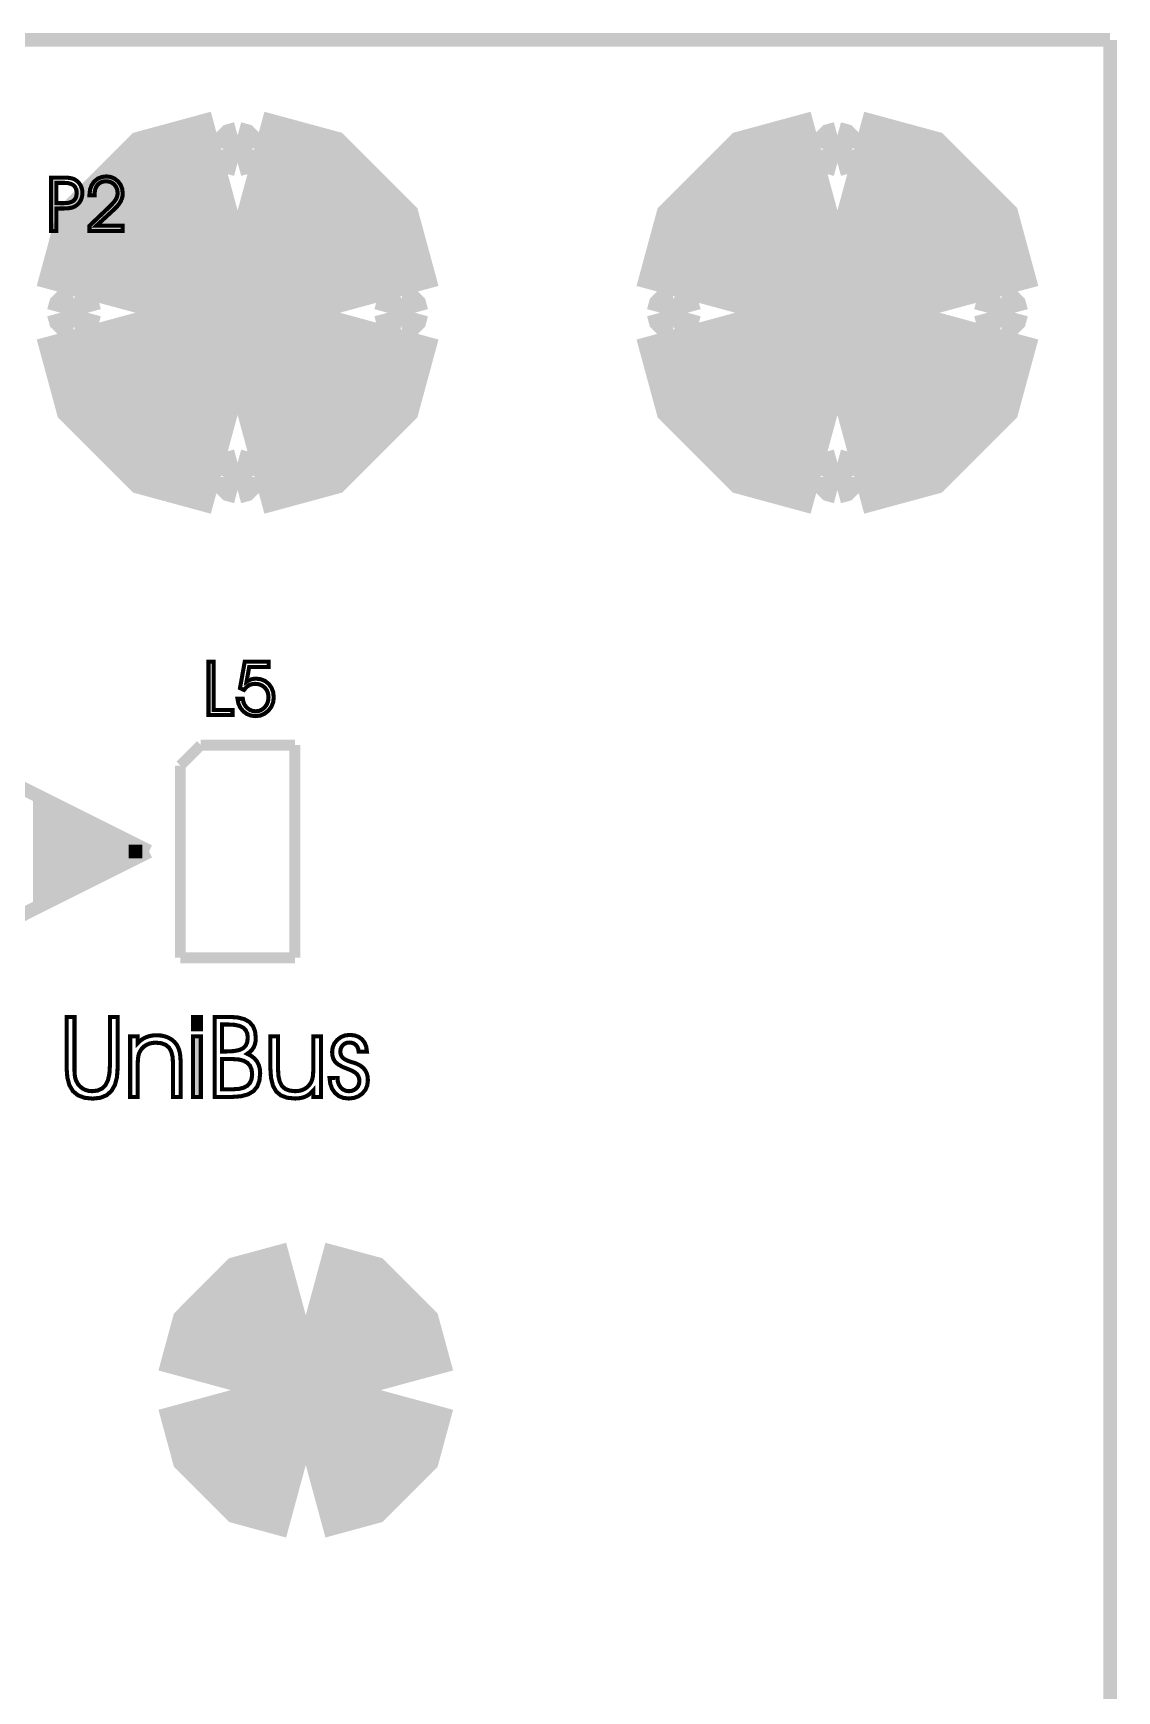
# Model space of a CAD drawing. Extents: x -2.25 to 2.25, y -2.04 to 2.05.
# Drawn here: x 1.46 to 2.255, y 0.833 to 2.048 of the extents above; entities that cross this region are included whole.
import ezdxf

# ---------------------------------------------------------------- set-up
doc = ezdxf.new("R2010")
doc.units = 0
doc.header["$LTSCALE"] = 0.000394
for name, color, linetype in [('KO', 7, 'CONTINUOUS'), ('ML', 7, 'CONTINUOUS'), ('TO', 7, 'CONTINUOUS')]:
    doc.layers.add(name, color=color, linetype=linetype)

msp = doc.modelspace()

# ---------------------------------------------------------------- linework, layer by layer
at = {"layer": 'KO', "color": 7, "linetype": 'CONTINUOUS', "const_width": 0.009996}
for points in [[(-1.89, 2.043307), (1.81, 2.043307)], [(1.81, 2.043307), (2.25, 2.043307)], [(2.25, -1.656689), (2.25, 2.043307)]]:
    msp.add_lwpolyline(points, dxfattribs=at)
at = {"layer": 'ML', "color": 7, "linetype": 'CONTINUOUS'}
for points, const_width in [([(1.61, 1.918307), (1.572197, 1.908042), (1.545265, 1.88111), (1.535, 1.843307)], 0.149996), ([(1.61, 1.918307), (1.572197, 1.908042), (1.545265, 1.88111), (1.535, 1.843307)], 0.149996), ([(1.685, 1.843307), (1.674735, 1.88111), (1.647803, 1.908042), (1.61, 1.918307)], 0.149996), ([(1.685, 1.843307), (1.674735, 1.88111), (1.647803, 1.908042), (1.61, 1.918307)], 0.149996), ([(1.61, 1.973307), (1.604962, 1.971938), (1.601372, 1.968348), (1.600004, 1.963307)], 0.019996), ([(1.61, 1.973307), (1.604962, 1.971938), (1.601372, 1.968348), (1.600004, 1.963307)], 0.019996), ([(1.619996, 1.963307), (1.618628, 1.968348), (1.615038, 1.971938), (1.61, 1.973307)], 0.019996), ([(1.619996, 1.963307), (1.618628, 1.968348), (1.615038, 1.971938), (1.61, 1.973307)], 0.019996), ([(2.05, 1.918307), (2.012198, 1.908042), (1.985268, 1.88111), (1.975004, 1.843307)], 0.149996), ([(2.05, 1.918307), (2.012198, 1.908042), (1.985268, 1.88111), (1.975004, 1.843307)], 0.149996), ([(2.124996, 1.843307), (2.114732, 1.88111), (2.087802, 1.908042), (2.05, 1.918307)], 0.149996), ([(2.124996, 1.843307), (2.114732, 1.88111), (2.087802, 1.908042), (2.05, 1.918307)], 0.149996), ([(2.05, 1.973307), (2.044959, 1.971938), (2.041369, 1.968348), (2.04, 1.963307)], 0.019996), ([(2.05, 1.973307), (2.044959, 1.971938), (2.041369, 1.968348), (2.04, 1.963307)], 0.019996), ([(2.06, 1.963307), (2.058631, 1.968348), (2.055041, 1.971938), (2.05, 1.973307)], 0.019996), ([(2.06, 1.963307), (2.058631, 1.968348), (2.055041, 1.971938), (2.05, 1.973307)], 0.019996), ([(1.600004, 1.963307), (1.601372, 1.958267), (1.604962, 1.954676), (1.61, 1.953307)], 0.019996), ([(1.600004, 1.963307), (1.601372, 1.958267), (1.604962, 1.954676), (1.61, 1.953307)], 0.019996), ([(1.61, 1.953307), (1.615038, 1.954676), (1.618628, 1.958267), (1.619996, 1.963307)], 0.019996), ([(1.61, 1.953307), (1.615038, 1.954676), (1.618628, 1.958267), (1.619996, 1.963307)], 0.019996), ([(2.04, 1.963307), (2.041369, 1.958267), (2.044959, 1.954676), (2.05, 1.953307)], 0.019996), ([(2.04, 1.963307), (2.041369, 1.958267), (2.044959, 1.954676), (2.05, 1.953307)], 0.019996), ([(2.05, 1.953307), (2.055041, 1.954676), (2.058631, 1.958267), (2.06, 1.963307)], 0.019996), ([(2.05, 1.953307), (2.055041, 1.954676), (2.058631, 1.958267), (2.06, 1.963307)], 0.019996), ([(1.535, 1.843307), (1.545265, 1.805504), (1.572197, 1.778572), (1.61, 1.768307)], 0.149996), ([(1.535, 1.843307), (1.545265, 1.805504), (1.572197, 1.778572), (1.61, 1.768307)], 0.149996), ([(1.61, 1.768307), (1.647803, 1.778572), (1.674735, 1.805504), (1.685, 1.843307)], 0.149996), ([(1.61, 1.768307), (1.647803, 1.778572), (1.674735, 1.805504), (1.685, 1.843307)], 0.149996), ([(1.975004, 1.843307), (1.985268, 1.805504), (2.012198, 1.778572), (2.05, 1.768307)], 0.149996), ([(1.975004, 1.843307), (1.985268, 1.805504), (2.012198, 1.778572), (2.05, 1.768307)], 0.149996), ([(2.05, 1.768307), (2.087802, 1.778572), (2.114732, 1.805504), (2.124996, 1.843307)], 0.149996), ([(2.05, 1.768307), (2.087802, 1.778572), (2.114732, 1.805504), (2.124996, 1.843307)], 0.149996), ([(1.489996, 1.853307), (1.484956, 1.851938), (1.481365, 1.848348), (1.479996, 1.843307)], 0.019996), ([(1.489996, 1.853307), (1.484956, 1.851938), (1.481365, 1.848348), (1.479996, 1.843307)], 0.019996), ([(1.499996, 1.843307), (1.498627, 1.848348), (1.495037, 1.851938), (1.489996, 1.853307)], 0.019996), ([(1.499996, 1.843307), (1.498627, 1.848348), (1.495037, 1.851938), (1.489996, 1.853307)], 0.019996), ([(1.73, 1.853307), (1.724962, 1.851938), (1.721372, 1.848348), (1.720004, 1.843307)], 0.019996), ([(1.73, 1.853307), (1.724962, 1.851938), (1.721372, 1.848348), (1.720004, 1.843307)], 0.019996), ([(1.739996, 1.843307), (1.738628, 1.848348), (1.735038, 1.851938), (1.73, 1.853307)], 0.019996), ([(1.739996, 1.843307), (1.738628, 1.848348), (1.735038, 1.851938), (1.73, 1.853307)], 0.019996), ([(1.93, 1.853307), (1.924962, 1.851938), (1.921372, 1.848348), (1.920004, 1.843307)], 0.019996), ([(1.93, 1.853307), (1.924962, 1.851938), (1.921372, 1.848348), (1.920004, 1.843307)], 0.019996), ([(1.939996, 1.843307), (1.938628, 1.848348), (1.935038, 1.851938), (1.93, 1.853307)], 0.019996), ([(1.939996, 1.843307), (1.938628, 1.848348), (1.935038, 1.851938), (1.93, 1.853307)], 0.019996), ([(2.17, 1.853307), (2.164959, 1.851938), (2.161369, 1.848348), (2.16, 1.843307)], 0.019996), ([(2.17, 1.853307), (2.164959, 1.851938), (2.161369, 1.848348), (2.16, 1.843307)], 0.019996), ([(2.18, 1.843307), (2.178631, 1.848348), (2.175041, 1.851938), (2.17, 1.853307)], 0.019996), ([(2.18, 1.843307), (2.178631, 1.848348), (2.175041, 1.851938), (2.17, 1.853307)], 0.019996), ([(1.48, 1.843307), (1.481369, 1.838267), (1.484959, 1.834676), (1.49, 1.833307)], 0.019996), ([(1.48, 1.843307), (1.481369, 1.838267), (1.484959, 1.834676), (1.49, 1.833307)], 0.019996), ([(1.49, 1.833307), (1.495041, 1.834676), (1.498631, 1.838267), (1.5, 1.843307)], 0.019996), ([(1.49, 1.833307), (1.495041, 1.834676), (1.498631, 1.838267), (1.5, 1.843307)], 0.019996), ([(1.720004, 1.843307), (1.721372, 1.838267), (1.724962, 1.834676), (1.73, 1.833307)], 0.019996), ([(1.720004, 1.843307), (1.721372, 1.838267), (1.724962, 1.834676), (1.73, 1.833307)], 0.019996), ([(1.73, 1.833307), (1.735038, 1.834676), (1.738628, 1.838267), (1.739996, 1.843307)], 0.019996), ([(1.73, 1.833307), (1.735038, 1.834676), (1.738628, 1.838267), (1.739996, 1.843307)], 0.019996), ([(1.920004, 1.843307), (1.921372, 1.838267), (1.924962, 1.834676), (1.93, 1.833307)], 0.019996), ([(1.920004, 1.843307), (1.921372, 1.838267), (1.924962, 1.834676), (1.93, 1.833307)], 0.019996), ([(1.93, 1.833307), (1.935038, 1.834676), (1.938628, 1.838267), (1.939996, 1.843307)], 0.019996), ([(1.93, 1.833307), (1.935038, 1.834676), (1.938628, 1.838267), (1.939996, 1.843307)], 0.019996), ([(2.16, 1.843307), (2.161369, 1.838267), (2.164959, 1.834676), (2.17, 1.833307)], 0.019996), ([(2.16, 1.843307), (2.161369, 1.838267), (2.164959, 1.834676), (2.17, 1.833307)], 0.019996), ([(2.17, 1.833307), (2.175041, 1.834676), (2.178631, 1.838267), (2.18, 1.843307)], 0.019996), ([(2.17, 1.833307), (2.175041, 1.834676), (2.178631, 1.838267), (2.18, 1.843307)], 0.019996), ([(1.61, 1.733307), (1.604962, 1.731938), (1.601372, 1.728348), (1.600004, 1.723307)], 0.019996), ([(1.61, 1.733307), (1.604962, 1.731938), (1.601372, 1.728348), (1.600004, 1.723307)], 0.019996), ([(1.619996, 1.723307), (1.618628, 1.728348), (1.615038, 1.731938), (1.61, 1.733307)], 0.019996), ([(1.619996, 1.723307), (1.618628, 1.728348), (1.615038, 1.731938), (1.61, 1.733307)], 0.019996), ([(2.05, 1.733307), (2.044959, 1.731938), (2.041369, 1.728348), (2.04, 1.723307)], 0.019996), ([(2.05, 1.733307), (2.044959, 1.731938), (2.041369, 1.728348), (2.04, 1.723307)], 0.019996), ([(2.06, 1.723307), (2.058631, 1.728348), (2.055041, 1.731938), (2.05, 1.733307)], 0.019996), ([(2.06, 1.723307), (2.058631, 1.728348), (2.055041, 1.731938), (2.05, 1.733307)], 0.019996), ([(1.600004, 1.723307), (1.601372, 1.718267), (1.604962, 1.714676), (1.61, 1.713307)], 0.019996), ([(1.600004, 1.723307), (1.601372, 1.718267), (1.604962, 1.714676), (1.61, 1.713307)], 0.019996), ([(1.61, 1.713307), (1.615038, 1.714676), (1.618628, 1.718267), (1.619996, 1.723307)], 0.019996), ([(1.61, 1.713307), (1.615038, 1.714676), (1.618628, 1.718267), (1.619996, 1.723307)], 0.019996), ([(2.04, 1.723307), (2.041369, 1.718267), (2.044959, 1.714676), (2.05, 1.713307)], 0.019996), ([(2.04, 1.723307), (2.041369, 1.718267), (2.044959, 1.714676), (2.05, 1.713307)], 0.019996), ([(2.05, 1.713307), (2.055041, 1.714676), (2.058631, 1.718267), (2.06, 1.723307)], 0.019996), ([(2.05, 1.713307), (2.055041, 1.714676), (2.058631, 1.718267), (2.06, 1.723307)], 0.019996), ([(1.659996, 1.108307), (1.632274, 1.100779), (1.612524, 1.081029), (1.604996, 1.053307)], 0.109996), ([(1.659996, 1.108307), (1.632274, 1.100779), (1.612524, 1.081029), (1.604996, 1.053307)], 0.109996), ([(1.714996, 1.053307), (1.707468, 1.081029), (1.687718, 1.100779), (1.659996, 1.108307)], 0.109996), ([(1.714996, 1.053307), (1.707468, 1.081029), (1.687718, 1.100779), (1.659996, 1.108307)], 0.109996), ([(1.605, 1.053307), (1.612528, 1.025585), (1.632278, 1.005835), (1.66, 0.998307)], 0.109996), ([(1.605, 1.053307), (1.612528, 1.025585), (1.632278, 1.005835), (1.66, 0.998307)], 0.109996), ([(1.66, 0.998307), (1.687722, 1.005835), (1.707472, 1.025585), (1.715, 1.053307)], 0.109996), ([(1.66, 0.998307), (1.687722, 1.005835), (1.707472, 1.025585), (1.715, 1.053307)], 0.109996)]:
    msp.add_lwpolyline(points, dxfattribs=dict(at, const_width=const_width))
at = {"layer": 'TO', "color": 7, "linetype": 'CONTINUOUS'}
for points, const_width in [([(1.473201, 1.942425), (1.4815, 1.942425), (1.483724, 1.942383), (1.485632, 1.942258), (1.48722, 1.942051), (1.488576, 1.941751), (1.489766, 1.941346), (1.490799, 1.940839), (1.492387, 1.939699), (1.493708, 1.938352), (1.49476, 1.936795), (1.495529, 1.935069), (1.495989, 1.933203), (1.496142, 1.931193), (1.496005, 1.929272), (1.495591, 1.927452), (1.494898, 1.925728), (1.493953, 1.924167), (1.492791, 1.922837), (1.491413, 1.92174), (1.490308, 1.921105), (1.48907, 1.920595), (1.487697, 1.920217), (1.486119, 1.919957), (1.48428, 1.9198), (1.482177, 1.919748), (1.477043, 1.919748), (1.477043, 1.903307), (1.473201, 1.903307), (1.473201, 1.942425)], 0.003), ([(1.473201, 1.942425), (1.4815, 1.942425), (1.483724, 1.942383), (1.485632, 1.942258), (1.48722, 1.942051), (1.488576, 1.941751), (1.489766, 1.941346), (1.490799, 1.940839), (1.492387, 1.939699), (1.493708, 1.938352), (1.49476, 1.936795), (1.495529, 1.935069), (1.495989, 1.933203), (1.496142, 1.931193), (1.496005, 1.929272), (1.495591, 1.927452), (1.494898, 1.925728), (1.493953, 1.924167), (1.492791, 1.922837), (1.491413, 1.92174), (1.490308, 1.921105), (1.48907, 1.920595), (1.487697, 1.920217), (1.486119, 1.919957), (1.48428, 1.9198), (1.482177, 1.919748), (1.477043, 1.919748), (1.477043, 1.903307), (1.473201, 1.903307), (1.473201, 1.942425)], 0.003), ([(1.477043, 1.938583), (1.477043, 1.923673), (1.482709, 1.923673), (1.485588, 1.923872), (1.487917, 1.924471), (1.489697, 1.925472), (1.49095, 1.92689), (1.491702, 1.928744), (1.491953, 1.931035), (1.4917, 1.933415), (1.490941, 1.935325), (1.489677, 1.936768), (1.48786, 1.937777), (1.48543, 1.938382), (1.48239, 1.938583), (1.477043, 1.938583)], 0.003), ([(1.477043, 1.938583), (1.477043, 1.923673), (1.482709, 1.923673), (1.485588, 1.923872), (1.487917, 1.924471), (1.489697, 1.925472), (1.49095, 1.92689), (1.491702, 1.928744), (1.491953, 1.931035), (1.4917, 1.933415), (1.490941, 1.935325), (1.489677, 1.936768), (1.48786, 1.937777), (1.48543, 1.938382), (1.48239, 1.938583), (1.477043, 1.938583)], 0.003), ([(1.525606, 1.903307), (1.50135, 1.903307), (1.50135, 1.907094), (1.515217, 1.920252), (1.517646, 1.922666), (1.519457, 1.924718), (1.520654, 1.926406), (1.521394, 1.927928), (1.521837, 1.929487), (1.521984, 1.931083), (1.521718, 1.9334), (1.520917, 1.935454), (1.519583, 1.937244), (1.517833, 1.938627), (1.515794, 1.939453), (1.513465, 1.939728), (1.511093, 1.939447), (1.50906, 1.938601), (1.507366, 1.937189), (1.506099, 1.935309), (1.505337, 1.933059), (1.505083, 1.930433), (1.505086, 1.930278), (1.505096, 1.93009), (1.50511, 1.929874), (1.505126, 1.929655), (1.505135, 1.929476), (1.505138, 1.929331), (1.50135, 1.929331), (1.50135, 1.929917), (1.501736, 1.933617), (1.502895, 1.936827), (1.504827, 1.939547), (1.507369, 1.941603), (1.510358, 1.942839), (1.513787, 1.943252), (1.516939, 1.942854), (1.519756, 1.941659), (1.52224, 1.939665), (1.524172, 1.937086), (1.525331, 1.934136), (1.525717, 1.930819), (1.525555, 1.928819), (1.525066, 1.926876), (1.524248, 1.924992), (1.523086, 1.923123), (1.521544, 1.921214), (1.519618, 1.919264), (1.506433, 1.907094), (1.525606, 1.907094), (1.525606, 1.903307)], 0.003), ([(1.525606, 1.903307), (1.50135, 1.903307), (1.50135, 1.907094), (1.515217, 1.920252), (1.517646, 1.922666), (1.519457, 1.924718), (1.520654, 1.926406), (1.521394, 1.927928), (1.521837, 1.929487), (1.521984, 1.931083), (1.521718, 1.9334), (1.520917, 1.935454), (1.519583, 1.937244), (1.517833, 1.938627), (1.515794, 1.939453), (1.513465, 1.939728), (1.511093, 1.939447), (1.50906, 1.938601), (1.507366, 1.937189), (1.506099, 1.935309), (1.505337, 1.933059), (1.505083, 1.930433), (1.505086, 1.930278), (1.505096, 1.93009), (1.50511, 1.929874), (1.505126, 1.929655), (1.505135, 1.929476), (1.505138, 1.929331), (1.50135, 1.929331), (1.50135, 1.929917), (1.501736, 1.933617), (1.502895, 1.936827), (1.504827, 1.939547), (1.507369, 1.941603), (1.510358, 1.942839), (1.513787, 1.943252), (1.516939, 1.942854), (1.519756, 1.941659), (1.52224, 1.939665), (1.524172, 1.937086), (1.525331, 1.934136), (1.525717, 1.930819), (1.525555, 1.928819), (1.525066, 1.926876), (1.524248, 1.924992), (1.523086, 1.923123), (1.521544, 1.921214), (1.519618, 1.919264), (1.506433, 1.907094), (1.525606, 1.907094), (1.525606, 1.903307)], 0.003), ([(1.606256, 1.548307), (1.58863, 1.548307), (1.58863, 1.587425), (1.5925, 1.587425), (1.5925, 1.552094), (1.606256, 1.552094), (1.606256, 1.548307)], 0.003), ([(1.606256, 1.548307), (1.58863, 1.548307), (1.58863, 1.587425), (1.5925, 1.587425), (1.5925, 1.552094), (1.606256, 1.552094), (1.606256, 1.548307)], 0.003), ([(1.609933, 1.560181), (1.613831, 1.560181), (1.614259, 1.557767), (1.615252, 1.555608), (1.616811, 1.553709), (1.618755, 1.552231), (1.620903, 1.551344), (1.623256, 1.551047), (1.625754, 1.551378), (1.627981, 1.552369), (1.629933, 1.55402), (1.631446, 1.55615), (1.632354, 1.558592), (1.632657, 1.561339), (1.632354, 1.564086), (1.631446, 1.566463), (1.629933, 1.568472), (1.627929, 1.569985), (1.625549, 1.570894), (1.622799, 1.571197), (1.62119, 1.571071), (1.619686, 1.570696), (1.618287, 1.570075), (1.616998, 1.569205), (1.615808, 1.568075), (1.61472, 1.566685), (1.611756, 1.568051), (1.615224, 1.587425), (1.632866, 1.587425), (1.632866, 1.583583), (1.618508, 1.583583), (1.616543, 1.572673), (1.617667, 1.573407), (1.618779, 1.573993), (1.619882, 1.574433), (1.62102, 1.574739), (1.622215, 1.574923), (1.623469, 1.574984), (1.627054, 1.574553), (1.630181, 1.573262), (1.63285, 1.571114), (1.634876, 1.568297), (1.636094, 1.565003), (1.6365, 1.561228), (1.636066, 1.557622), (1.634762, 1.554391), (1.632591, 1.551535), (1.629801, 1.54931), (1.626642, 1.547973), (1.623118, 1.547528), (1.619767, 1.547922), (1.616758, 1.549107), (1.614094, 1.551087), (1.611974, 1.553681), (1.610586, 1.556713), (1.609933, 1.560181)], 0.003), ([(1.609933, 1.560181), (1.613831, 1.560181), (1.614259, 1.557767), (1.615252, 1.555608), (1.616811, 1.553709), (1.618755, 1.552231), (1.620903, 1.551344), (1.623256, 1.551047), (1.625754, 1.551378), (1.627981, 1.552369), (1.629933, 1.55402), (1.631446, 1.55615), (1.632354, 1.558592), (1.632657, 1.561339), (1.632354, 1.564086), (1.631446, 1.566463), (1.629933, 1.568472), (1.627929, 1.569985), (1.625549, 1.570894), (1.622799, 1.571197), (1.62119, 1.571071), (1.619686, 1.570696), (1.618287, 1.570075), (1.616998, 1.569205), (1.615808, 1.568075), (1.61472, 1.566685), (1.611756, 1.568051), (1.615224, 1.587425), (1.632866, 1.587425), (1.632866, 1.583583), (1.618508, 1.583583), (1.616543, 1.572673), (1.617667, 1.573407), (1.618779, 1.573993), (1.619882, 1.574433), (1.62102, 1.574739), (1.622215, 1.574923), (1.623469, 1.574984), (1.627054, 1.574553), (1.630181, 1.573262), (1.63285, 1.571114), (1.634876, 1.568297), (1.636094, 1.565003), (1.6365, 1.561228), (1.636066, 1.557622), (1.634762, 1.554391), (1.632591, 1.551535), (1.629801, 1.54931), (1.626642, 1.547973), (1.623118, 1.547528), (1.619767, 1.547922), (1.616758, 1.549107), (1.614094, 1.551087), (1.611974, 1.553681), (1.610586, 1.556713), (1.609933, 1.560181)], 0.003), ([(1.568, 1.511307), (1.582996, 1.526307)], 0.007996), ([(1.582996, 1.526307), (1.651996, 1.526307)], 0.007996), ([(1.651996, 1.370307), (1.651996, 1.526307)], 0.007996), ([(1.568, 1.370307), (1.568, 1.511307)], 0.007996), ([(1.445, 1.498307), (1.545, 1.448307)], 0.009996), ([(1.465, 1.408307), (1.465, 1.488307)], 0.009996), ([(1.475, 1.413307), (1.475, 1.483307)], 0.009996), ([(1.485, 1.418307), (1.485, 1.478307)], 0.009996), ([(1.494996, 1.423307), (1.494996, 1.473307)], 0.009996), ([(1.505, 1.428307), (1.505, 1.468307)], 0.009996), ([(1.515, 1.433307), (1.515, 1.463307)], 0.009996), ([(1.525, 1.438307), (1.525, 1.458307)], 0.009996), ([(1.445, 1.398307), (1.545, 1.448307)], 0.009996), ([(1.534996, 1.443307), (1.534996, 1.453307)], 0.009996), ([(1.568, 1.370307), (1.651996, 1.370307)], 0.007996), ([(1.484551, 1.326984), (1.490315, 1.326984), (1.490315, 1.289874), (1.490352, 1.287239), (1.490467, 1.285087), (1.490661, 1.283425), (1.490941, 1.282051), (1.491319, 1.280792), (1.491803, 1.279642), (1.493019, 1.277564), (1.494555, 1.275818), (1.496421, 1.274402), (1.498535, 1.273346), (1.500828, 1.272714), (1.503299, 1.272504), (1.507344, 1.273008), (1.510622, 1.27452), (1.513134, 1.277039), (1.514899, 1.280612), (1.515958, 1.285296), (1.516311, 1.291087), (1.516311, 1.326984), (1.521992, 1.326984), (1.521992, 1.289669), (1.521488, 1.282708), (1.519975, 1.277037), (1.517453, 1.272654), (1.513915, 1.269545), (1.509328, 1.267678), (1.503701, 1.267055), (1.497697, 1.267665), (1.492862, 1.269495), (1.489189, 1.272543), (1.486611, 1.276877), (1.485066, 1.282585), (1.484551, 1.289669), (1.484551, 1.326984)], 0.003), ([(1.484551, 1.326984), (1.490315, 1.326984), (1.490315, 1.289874), (1.490352, 1.287239), (1.490467, 1.285087), (1.490661, 1.283425), (1.490941, 1.282051), (1.491319, 1.280792), (1.491803, 1.279642), (1.493019, 1.277564), (1.494555, 1.275818), (1.496421, 1.274402), (1.498535, 1.273346), (1.500828, 1.272714), (1.503299, 1.272504), (1.507344, 1.273008), (1.510622, 1.27452), (1.513134, 1.277039), (1.514899, 1.280612), (1.515958, 1.285296), (1.516311, 1.291087), (1.516311, 1.326984), (1.521992, 1.326984), (1.521992, 1.289669), (1.521488, 1.282708), (1.519975, 1.277037), (1.517453, 1.272654), (1.513915, 1.269545), (1.509328, 1.267678), (1.503701, 1.267055), (1.497697, 1.267665), (1.492862, 1.269495), (1.489189, 1.272543), (1.486611, 1.276877), (1.485066, 1.282585), (1.484551, 1.289669), (1.484551, 1.326984)], 0.003), ([(1.583008, 1.317839), (1.577327, 1.317839), (1.577327, 1.326984), (1.583008, 1.326984), (1.583008, 1.317839)], 0.003), ([(1.583008, 1.317839), (1.577327, 1.317839), (1.577327, 1.326984), (1.583008, 1.326984), (1.583008, 1.317839)], 0.003), ([(1.593091, 1.326984), (1.604012, 1.326984), (1.610067, 1.326566), (1.614944, 1.325311), (1.61865, 1.323217), (1.62125, 1.320234), (1.622808, 1.31632), (1.623327, 1.311469), (1.623152, 1.308915), (1.622629, 1.306618), (1.621756, 1.304579), (1.620527, 1.302784), (1.618956, 1.301226), (1.617039, 1.299902), (1.619942, 1.298407), (1.622318, 1.296559), (1.624165, 1.294358), (1.625484, 1.291804), (1.626278, 1.288898), (1.626543, 1.285638), (1.625994, 1.2802), (1.624347, 1.275823), (1.621606, 1.272504), (1.617687, 1.270174), (1.612505, 1.268774), (1.606063, 1.268307), (1.593091, 1.268307), (1.593091, 1.326984)], 0.003), ([(1.593091, 1.326984), (1.604012, 1.326984), (1.610067, 1.326566), (1.614944, 1.325311), (1.61865, 1.323217), (1.62125, 1.320234), (1.622808, 1.31632), (1.623327, 1.311469), (1.623152, 1.308915), (1.622629, 1.306618), (1.621756, 1.304579), (1.620527, 1.302784), (1.618956, 1.301226), (1.617039, 1.299902), (1.619942, 1.298407), (1.622318, 1.296559), (1.624165, 1.294358), (1.625484, 1.291804), (1.626278, 1.288898), (1.626543, 1.285638), (1.625994, 1.2802), (1.624347, 1.275823), (1.621606, 1.272504), (1.617687, 1.270174), (1.612505, 1.268774), (1.606063, 1.268307), (1.593091, 1.268307), (1.593091, 1.326984)], 0.003), ([(1.531181, 1.312638), (1.536697, 1.312638), (1.536697, 1.307591), (1.538537, 1.309433), (1.540559, 1.310922), (1.542764, 1.312059), (1.545172, 1.312872), (1.547799, 1.313358), (1.550646, 1.31352), (1.553772, 1.313318), (1.556664, 1.312712), (1.559323, 1.311705), (1.56169, 1.310319), (1.563699, 1.308585), (1.56535, 1.306504), (1.566271, 1.304829), (1.567003, 1.302968), (1.567551, 1.300917), (1.567916, 1.298448), (1.568135, 1.295298), (1.568209, 1.291469), (1.568209, 1.268307), (1.56261, 1.268307), (1.56261, 1.293122), (1.562276, 1.297881), (1.561276, 1.301681), (1.559614, 1.304524), (1.557207, 1.306495), (1.554003, 1.307677), (1.55, 1.308071), (1.547523, 1.307897), (1.54526, 1.307377), (1.543205, 1.306516), (1.541398, 1.305334), (1.539861, 1.303853), (1.538594, 1.302075), (1.537964, 1.300809), (1.537473, 1.299429), (1.537126, 1.297933), (1.536885, 1.296009), (1.536743, 1.293317), (1.536697, 1.289862), (1.536697, 1.268307), (1.531181, 1.268307), (1.531181, 1.312638)], 0.003), ([(1.531181, 1.312638), (1.536697, 1.312638), (1.536697, 1.307591), (1.538537, 1.309433), (1.540559, 1.310922), (1.542764, 1.312059), (1.545172, 1.312872), (1.547799, 1.313358), (1.550646, 1.31352), (1.553772, 1.313318), (1.556664, 1.312712), (1.559323, 1.311705), (1.56169, 1.310319), (1.563699, 1.308585), (1.56535, 1.306504), (1.566271, 1.304829), (1.567003, 1.302968), (1.567551, 1.300917), (1.567916, 1.298448), (1.568135, 1.295298), (1.568209, 1.291469), (1.568209, 1.268307), (1.56261, 1.268307), (1.56261, 1.293122), (1.562276, 1.297881), (1.561276, 1.301681), (1.559614, 1.304524), (1.557207, 1.306495), (1.554003, 1.307677), (1.55, 1.308071), (1.547523, 1.307897), (1.54526, 1.307377), (1.543205, 1.306516), (1.541398, 1.305334), (1.539861, 1.303853), (1.538594, 1.302075), (1.537964, 1.300809), (1.537473, 1.299429), (1.537126, 1.297933), (1.536885, 1.296009), (1.536743, 1.293317), (1.536697, 1.289862), (1.536697, 1.268307), (1.531181, 1.268307), (1.531181, 1.312638)], 0.003), ([(1.577327, 1.268307), (1.577327, 1.312638), (1.583008, 1.312638), (1.583008, 1.268307), (1.577327, 1.268307)], 0.003), ([(1.577327, 1.268307), (1.577327, 1.312638), (1.583008, 1.312638), (1.583008, 1.268307), (1.577327, 1.268307)], 0.003), ([(1.598606, 1.321386), (1.598606, 1.301634), (1.602075, 1.301634), (1.607199, 1.301895), (1.611184, 1.30268), (1.614028, 1.303988), (1.615919, 1.305899), (1.617057, 1.308475), (1.617437, 1.311717), (1.617071, 1.314769), (1.615971, 1.317218), (1.614138, 1.319063), (1.611487, 1.320355), (1.607966, 1.321128), (1.603575, 1.321386), (1.598606, 1.321386)], 0.003), ([(1.598606, 1.321386), (1.598606, 1.301634), (1.602075, 1.301634), (1.607199, 1.301895), (1.611184, 1.30268), (1.614028, 1.303988), (1.615919, 1.305899), (1.617057, 1.308475), (1.617437, 1.311717), (1.617071, 1.314769), (1.615971, 1.317218), (1.614138, 1.319063), (1.611487, 1.320355), (1.607966, 1.321128), (1.603575, 1.321386), (1.598606, 1.321386)], 0.003), ([(1.634024, 1.312638), (1.639622, 1.312638), (1.639622, 1.289102), (1.639948, 1.283653), (1.640929, 1.279375), (1.642567, 1.276272), (1.644945, 1.274175), (1.64817, 1.272921), (1.652236, 1.272504), (1.654689, 1.272677), (1.65693, 1.273195), (1.658961, 1.274055), (1.660773, 1.275242), (1.662332, 1.276738), (1.663638, 1.278539), (1.66425, 1.279768), (1.664735, 1.281136), (1.665098, 1.282638), (1.665339, 1.284597), (1.665486, 1.287331), (1.665535, 1.290839), (1.665535, 1.312638), (1.671217, 1.312638), (1.671217, 1.268307), (1.665535, 1.268307), (1.665535, 1.273106), (1.66375, 1.271199), (1.661829, 1.269683), (1.659776, 1.268555), (1.657506, 1.267766), (1.654936, 1.267294), (1.652071, 1.267138), (1.646281, 1.267715), (1.641678, 1.269444), (1.638264, 1.272323), (1.63591, 1.276532), (1.634496, 1.282258), (1.634024, 1.289504), (1.634024, 1.312638)], 0.003), ([(1.634024, 1.312638), (1.639622, 1.312638), (1.639622, 1.289102), (1.639948, 1.283653), (1.640929, 1.279375), (1.642567, 1.276272), (1.644945, 1.274175), (1.64817, 1.272921), (1.652236, 1.272504), (1.654689, 1.272677), (1.65693, 1.273195), (1.658961, 1.274055), (1.660773, 1.275242), (1.662332, 1.276738), (1.663638, 1.278539), (1.66425, 1.279768), (1.664735, 1.281136), (1.665098, 1.282638), (1.665339, 1.284597), (1.665486, 1.287331), (1.665535, 1.290839), (1.665535, 1.312638), (1.671217, 1.312638), (1.671217, 1.268307), (1.665535, 1.268307), (1.665535, 1.273106), (1.66375, 1.271199), (1.661829, 1.269683), (1.659776, 1.268555), (1.657506, 1.267766), (1.654936, 1.267294), (1.652071, 1.267138), (1.646281, 1.267715), (1.641678, 1.269444), (1.638264, 1.272323), (1.63591, 1.276532), (1.634496, 1.282258), (1.634024, 1.289504), (1.634024, 1.312638)], 0.003), ([(1.677433, 1.282256), (1.68328, 1.282256), (1.68328, 1.282091), (1.683545, 1.279484), (1.684339, 1.277196), (1.685657, 1.275224), (1.687368, 1.273712), (1.689333, 1.272806), (1.691547, 1.272504), (1.693648, 1.272737), (1.695498, 1.273435), (1.697102, 1.274594), (1.698331, 1.276115), (1.699071, 1.277875), (1.699319, 1.279874), (1.699126, 1.281854), (1.698544, 1.28356), (1.697571, 1.284992), (1.696085, 1.286257), (1.693967, 1.287467), (1.691217, 1.288622), (1.686871, 1.290383), (1.683659, 1.292167), (1.681587, 1.293972), (1.680335, 1.296009), (1.679582, 1.298458), (1.679331, 1.301319), (1.679749, 1.30461), (1.681005, 1.307549), (1.683102, 1.310134), (1.685786, 1.312152), (1.688829, 1.313364), (1.69222, 1.313768), (1.695752, 1.31341), (1.698758, 1.312336), (1.701244, 1.310547), (1.703129, 1.308109), (1.704325, 1.30511), (1.704835, 1.301551), (1.698752, 1.301551), (1.69844, 1.303497), (1.697778, 1.305123), (1.69676, 1.306433), (1.695417, 1.307398), (1.693783, 1.307976), (1.691862, 1.308169), (1.69011, 1.307962), (1.688566, 1.307339), (1.687228, 1.306299), (1.686195, 1.304946), (1.685576, 1.303391), (1.68537, 1.301634), (1.685456, 1.300386), (1.685714, 1.299279), (1.686142, 1.298307), (1.68676, 1.29744), (1.687603, 1.296627), (1.688673, 1.29587), (1.689909, 1.295206), (1.691476, 1.29456), (1.693374, 1.293933), (1.6952, 1.293367), (1.696575, 1.292914), (1.6975, 1.292571), (1.700024, 1.291258), (1.70206, 1.289687), (1.70361, 1.287854), (1.704697, 1.285711), (1.705347, 1.283214), (1.705563, 1.280354), (1.705119, 1.276762), (1.703788, 1.273602), (1.701575, 1.270878), (1.698677, 1.268802), (1.695304, 1.267555), (1.691465, 1.267138), (1.68757, 1.267592), (1.684224, 1.268954), (1.681421, 1.271224), (1.679295, 1.274273), (1.677967, 1.27795), (1.677433, 1.282256)], 0.003), ([(1.677433, 1.282256), (1.68328, 1.282256), (1.68328, 1.282091), (1.683545, 1.279484), (1.684339, 1.277196), (1.685657, 1.275224), (1.687368, 1.273712), (1.689333, 1.272806), (1.691547, 1.272504), (1.693648, 1.272737), (1.695498, 1.273435), (1.697102, 1.274594), (1.698331, 1.276115), (1.699071, 1.277875), (1.699319, 1.279874), (1.699126, 1.281854), (1.698544, 1.28356), (1.697571, 1.284992), (1.696085, 1.286257), (1.693967, 1.287467), (1.691217, 1.288622), (1.686871, 1.290383), (1.683659, 1.292167), (1.681587, 1.293972), (1.680335, 1.296009), (1.679582, 1.298458), (1.679331, 1.301319), (1.679749, 1.30461), (1.681005, 1.307549), (1.683102, 1.310134), (1.685786, 1.312152), (1.688829, 1.313364), (1.69222, 1.313768), (1.695752, 1.31341), (1.698758, 1.312336), (1.701244, 1.310547), (1.703129, 1.308109), (1.704325, 1.30511), (1.704835, 1.301551), (1.698752, 1.301551), (1.69844, 1.303497), (1.697778, 1.305123), (1.69676, 1.306433), (1.695417, 1.307398), (1.693783, 1.307976), (1.691862, 1.308169), (1.69011, 1.307962), (1.688566, 1.307339), (1.687228, 1.306299), (1.686195, 1.304946), (1.685576, 1.303391), (1.68537, 1.301634), (1.685456, 1.300386), (1.685714, 1.299279), (1.686142, 1.298307), (1.68676, 1.29744), (1.687603, 1.296627), (1.688673, 1.29587), (1.689909, 1.295206), (1.691476, 1.29456), (1.693374, 1.293933), (1.6952, 1.293367), (1.696575, 1.292914), (1.6975, 1.292571), (1.700024, 1.291258), (1.70206, 1.289687), (1.70361, 1.287854), (1.704697, 1.285711), (1.705347, 1.283214), (1.705563, 1.280354), (1.705119, 1.276762), (1.703788, 1.273602), (1.701575, 1.270878), (1.698677, 1.268802), (1.695304, 1.267555), (1.691465, 1.267138), (1.68757, 1.267592), (1.684224, 1.268954), (1.681421, 1.271224), (1.679295, 1.274273), (1.677967, 1.27795), (1.677433, 1.282256)], 0.003), ([(1.598606, 1.296035), (1.598606, 1.273906), (1.606709, 1.273906), (1.611052, 1.274204), (1.614563, 1.275102), (1.617244, 1.276602), (1.619139, 1.278727), (1.620277, 1.281499), (1.620657, 1.284909), (1.620272, 1.28833), (1.619115, 1.291116), (1.617189, 1.293272), (1.614484, 1.294807), (1.610991, 1.295728), (1.606709, 1.296035), (1.598606, 1.296035)], 0.003), ([(1.598606, 1.296035), (1.598606, 1.273906), (1.606709, 1.273906), (1.611052, 1.274204), (1.614563, 1.275102), (1.617244, 1.276602), (1.619139, 1.278727), (1.620277, 1.281499), (1.620657, 1.284909), (1.620272, 1.28833), (1.619115, 1.291116), (1.617189, 1.293272), (1.614484, 1.294807), (1.610991, 1.295728), (1.606709, 1.296035), (1.598606, 1.296035)], 0.003)]:
    msp.add_lwpolyline(points, dxfattribs=dict(at, const_width=const_width))
at = {"layer": 'TO', "color": 7}
for points in [[(1.583008, 1.317839), (1.577327, 1.317839), (1.583008, 1.326984), (1.577327, 1.326984)], [(1.577327, 1.268307), (1.577327, 1.312638), (1.583008, 1.268307), (1.583008, 1.312638)]]:
    msp.add_solid(points, dxfattribs=at)

doc.saveas('drawing.dxf')
